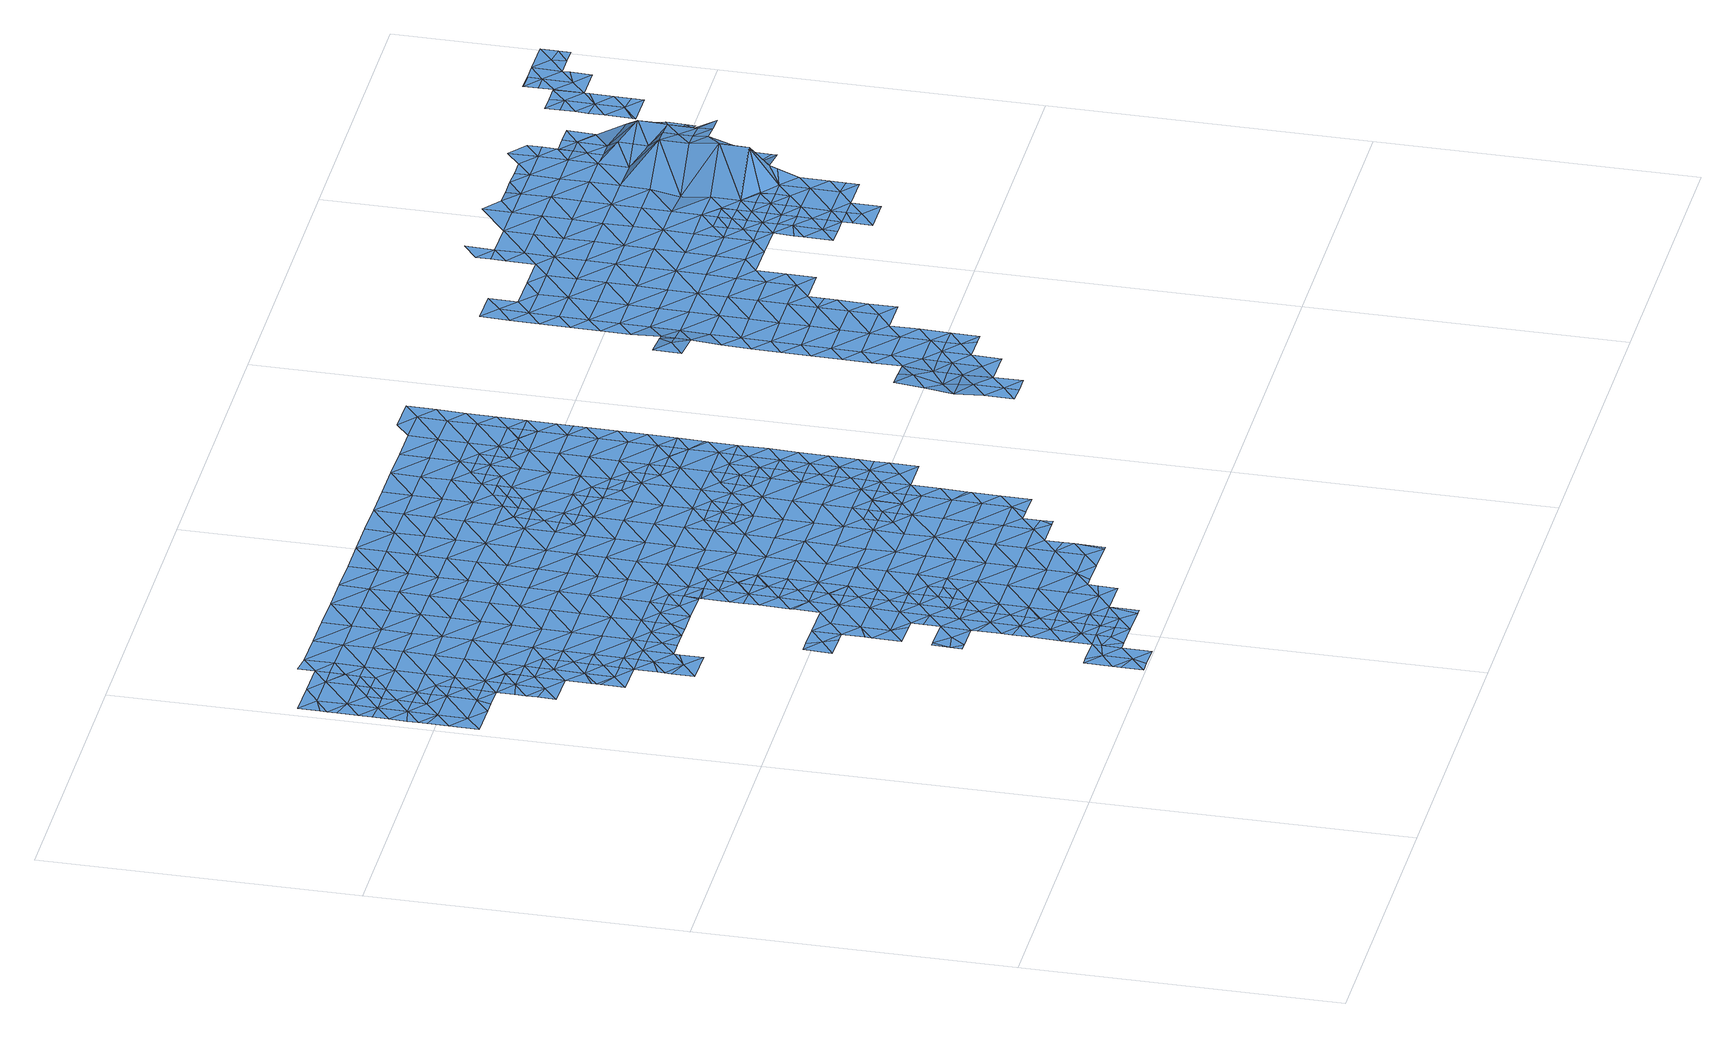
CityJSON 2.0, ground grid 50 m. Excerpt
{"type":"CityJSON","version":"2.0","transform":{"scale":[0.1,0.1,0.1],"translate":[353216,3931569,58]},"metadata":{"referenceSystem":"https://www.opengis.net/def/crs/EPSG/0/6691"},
"CityObjects":{
"waterbody1":{"type":"WaterBody","attributes":{"name":"3","class":"1140","function":"1","WaterBodyRiverFloodingRiskAttribute.description":"2","WaterBodyRiverFloodingRiskAttribute.rankOrg":"2","WaterBodyRiverFloodingRiskAttribute.adminType":"2","WaterBodyRiverFloodingRiskAttribute.scale":"L2"},"geometry":[{"type":"MultiSurface","lod":"1","boundaries":[[[0,1,2]],[[1,3,4]],[[4,2,1]],[[1,5,3]],[[6,7,8]],[[8,3,5]],[[0,9,1]],[[10,11,12]],[[6,8,5]],[[13,11,14]],[[13,12,11]],[[15,5,1]],[[16,1,9]],[[17,6,5]],[[18,14,19]],[[14,11,19]],[[9,18,19]],[[10,20,11]],[[15,17,5]],[[16,9,19]],[[21,11,20]],[[21,22,11]],[[1,16,15]],[[23,24,21]],[[23,25,24]],[[24,25,26]],[[24,22,21]],[[15,27,17]],[[28,29,30]],[[19,11,31]],[[19,32,16]],[[33,28,30]],[[34,17,27]],[[29,35,30]],[[26,36,24]],[[37,34,27]],[[38,39,40]],[[11,22,31]],[[41,42,43]],[[44,15,16]],[[27,42,37]],[[38,33,30]],[[40,33,38]],[[42,45,43]],[[41,37,42]],[[35,46,30]],[[32,44,16]],[[47,48,45]],[[24,49,22]],[[19,31,32]],[[50,51,52]],[[49,24,36]],[[50,39,51]],[[15,53,27]],[[39,38,51]],[[49,36,52]],[[47,45,42]],[[54,38,30]],[[54,30,46]],[[49,55,22]],[[49,52,51]],[[27,56,42]],[[57,51,38]],[[56,47,42]],[[31,58,32]],[[54,57,38]],[[15,44,53]],[[31,22,58]],[[54,46,59]],[[60,49,51]],[[61,44,32]],[[56,27,53]],[[22,55,58]],[[57,60,51]],[[56,62,47]],[[59,63,54]],[[64,65,66]],[[67,55,49]],[[68,53,44]],[[66,65,69]],[[70,64,66]],[[60,67,49]],[[32,58,61]],[[71,54,63]],[[72,70,73]],[[74,57,54]],[[70,66,73]],[[75,72,73]],[[55,76,58]],[[69,77,66]],[[78,54,71]],[[44,61,68]],[[68,79,53]],[[78,74,54]],[[80,75,81]],[[82,80,81]],[[57,74,60]],[[56,53,79]],[[75,73,81]],[[83,82,81]],[[58,84,61]],[[55,67,76]],[[78,71,85]],[[86,87,88]],[[86,83,87]],[[62,56,89]],[[84,58,76]],[[83,81,87]],[[73,66,90]],[[74,91,60]],[[66,77,90]],[[60,92,67]],[[61,93,68]],[[56,79,89]],[[85,94,78]],[[95,96,97]],[[95,88,96]],[[93,79,68]],[[98,76,67]],[[99,61,84]],[[88,87,96]],[[100,62,89]],[[77,101,90]],[[73,90,102]],[[81,73,103]],[[104,97,96]],[[105,74,78]],[[60,91,92]],[[106,84,76]],[[61,99,93]],[[107,89,79]],[[73,102,103]],[[108,105,78]],[[109,110,111]],[[87,81,112]],[[110,113,114]],[[87,115,96]],[[78,94,108]],[[116,104,96]],[[117,91,74]],[[114,111,110]],[[67,92,98]],[[90,118,102]],[[90,101,119]],[[79,93,120]],[[81,103,112]],[[89,121,100]],[[108,94,122]],[[115,116,96]],[[90,119,118]],[[105,117,74]],[[123,124,125]],[[106,126,84]],[[125,113,123]],[[76,98,106]],[[79,120,107]],[[115,87,112]],[[91,127,92]],[[113,110,123]],[[109,128,110]],[[99,84,126]],[[99,129,93]],[[122,130,108]],[[123,131,124]],[[131,132,133]],[[121,89,107]],[[133,124,131]],[[103,102,134]],[[102,118,134]],[[135,134,118]],[[136,132,131]],[[103,137,112]],[[115,138,116]],[[139,140,141]],[[98,92,127]],[[142,110,128]],[[143,144,145]],[[129,99,126]],[[108,146,105]],[[147,116,138]],[[91,117,127]],[[143,136,131]],[[145,136,143]],[[146,108,130]],[[128,147,138]],[[98,148,106]],[[137,103,134]],[[120,93,149]],[[130,141,150]],[[151,131,123]],[[137,152,112]],[[141,140,150]],[[148,126,106]],[[123,110,153]],[[135,154,134]],[[142,128,138]],[[105,155,117]],[[156,157,158]],[[157,144,143]],[[156,144,157]],[[146,155,105]],[[93,129,149]],[[115,112,152]],[[107,159,121]],[[146,130,150]],[[98,127,160]],[[153,110,142]],[[153,151,123]],[[161,162,158]],[[151,143,131]],[[107,120,159]],[[140,163,150]],[[161,164,165]],[[159,120,149]],[[117,166,127]],[[98,160,148]],[[126,167,129]],[[161,158,157]],[[165,162,161]],[[155,166,117]],[[138,115,168]],[[148,167,126]],[[159,169,121]],[[168,115,152]],[[170,164,161]],[[171,146,150]],[[151,172,143]],[[173,163,174]],[[143,175,157]],[[127,176,160]],[[177,150,163]],[[129,178,149]],[[173,170,161]],[[174,170,173]],[[134,154,179]],[[142,138,180]],[[180,138,168]],[[137,134,181]],[[157,175,161]],[[182,148,160]],[[173,177,163]],[[183,155,146]],[[184,159,149]],[[178,129,167]],[[127,166,176]],[[153,142,185]],[[134,179,181]],[[154,186,179]],[[171,150,177]],[[152,137,187]],[[143,172,175]],[[142,180,185]],[[188,166,155]],[[175,189,161]],[[160,176,182]],[[151,153,190]],[[149,178,184]],[[137,181,187]],[[173,161,189]],[[168,152,191]],[[173,192,177]],[[153,185,190]],[[146,171,183]],[[169,159,193]],[[189,192,173]],[[194,148,182]],[[179,195,181]],[[195,179,186]],[[193,159,184]],[[167,148,196]],[[167,197,178]],[[172,151,198]],[[193,199,169]],[[152,187,191]],[[200,195,186]],[[180,168,201]],[[180,202,185]],[[196,148,194]],[[196,197,167]],[[151,190,198]],[[198,203,172]],[[155,183,188]],[[172,204,175]],[[176,205,182]],[[181,206,187]],[[207,181,195]],[[176,166,205]],[[201,202,180]],[[203,204,172]],[[204,189,175]],[[168,191,201]],[[185,202,190]],[[171,177,208]],[[181,207,206]],[[209,194,182]],[[171,210,183]],[[166,188,205]],[[177,192,208]],[[211,193,184]],[[184,178,212]],[[187,213,191]],[[212,178,197]],[[183,214,188]],[[212,211,184]],[[171,208,210]],[[210,214,183]],[[182,205,209]],[[187,206,213]],[[191,215,201]],[[216,189,204]],[[217,218,194]],[[190,202,219]],[[198,190,220]],[[211,221,193]],[[188,222,205]],[[192,189,223]],[[217,194,209]],[[192,224,208]],[[196,218,197]],[[196,194,218]],[[203,198,220]],[[199,193,221]],[[215,191,213]],[[201,225,202]],[[206,226,213]],[[190,219,220]],[[227,209,205]],[[189,216,223]],[[215,225,201]],[[228,210,208]],[[188,214,222]],[[204,203,229]],[[224,228,208]],[[226,230,213]],[[204,231,216]],[[225,232,202]],[[192,223,224]],[[202,233,219]],[[212,197,234]],[[203,220,229]],[[229,231,204]],[[230,235,213]],[[234,197,218]],[[236,211,212]],[[205,222,227]],[[237,230,226]],[[219,238,220]],[[215,213,235]],[[216,239,223]],[[240,218,217]],[[241,222,214]],[[242,236,212]],[[236,221,211]],[[243,209,227]],[[238,244,220]],[[214,210,245]],[[242,212,234]],[[244,246,220]],[[220,246,229]],[[217,209,240]],[[219,233,238]],[[223,247,224]],[[202,232,233]],[[245,210,228]],[[239,216,231]],[[248,227,222]],[[209,243,240]],[[247,249,224]],[[225,215,250]],[[240,251,218]],[[215,235,250]],[[252,243,227]],[[253,250,235]],[[249,254,224]],[[236,255,221]],[[225,256,232]],[[223,257,247]],[[246,258,229]],[[241,214,245]],[[228,224,254]],[[259,238,233]],[[223,239,257]],[[248,252,227]],[[260,242,234]],[[234,218,261]],[[262,240,243]],[[258,263,229]],[[256,225,250]],[[232,264,233]],[[265,262,243]],[[248,222,241]],[[261,218,251]],[[228,266,245]],[[261,260,234]],[[243,252,265]],[[231,229,263]],[[233,267,259]],[[231,268,239]],[[269,247,257]],[[253,270,250]],[[271,236,242]],[[258,246,272]],[[264,232,256]],[[273,241,245]],[[274,275,240]],[[228,254,266]],[[276,256,250]],[[260,271,242]],[[240,262,274]],[[277,266,254]],[[270,276,250]],[[239,278,257]],[[251,240,275]],[[257,279,269]],[[280,255,236]],[[281,252,248]],[[233,282,267]],[[272,283,258]],[[268,231,263]],[[268,278,239]],[[251,275,284]],[[285,261,251]],[[233,264,282]],[[273,245,266]],[[241,286,248]],[[256,287,264]],[[273,286,241]],[[288,281,248]],[[257,278,279]],[[277,289,266]],[[256,276,287]],[[290,267,282]],[[291,260,261]],[[292,258,283]],[[280,236,271]],[[251,284,285]],[[293,288,248]],[[294,295,264]],[[286,293,248]],[[294,264,287]],[[264,295,282]],[[292,283,296]],[[263,258,292]],[[285,284,297]],[[263,298,268]],[[299,271,260]],[[291,261,285]],[[300,279,301]],[[296,302,292]],[[279,278,301]],[[289,300,301]],[[290,282,303]],[[266,289,304]],[[282,295,303]],[[268,305,278]],[[297,306,285]],[[263,292,298]],[[298,305,268]],[[273,266,307]],[[299,260,291]],[[308,301,278]],[[271,309,280]],[[310,288,293]],[[311,293,286]],[[302,312,292]],[[299,309,271]],[[313,291,285]],[[289,301,304]],[[306,313,285]],[[297,314,306]],[[266,304,307]],[[315,298,292]],[[316,311,286]],[[286,273,316]],[[308,317,301]],[[318,310,293]],[[319,315,292]],[[317,320,301]],[[292,312,319]],[[278,321,308]],[[322,318,293]],[[322,293,311]],[[304,301,320]],[[273,307,316]],[[278,305,321]],[[323,305,298]],[[324,291,313]],[[325,323,298]],[[280,309,326]],[[298,315,325]],[[327,307,304]],[[324,328,291]],[[329,308,321]],[[330,321,305]],[[331,309,299]],[[332,311,316]],[[333,330,305]],[[299,291,328]],[[333,305,323]],[[324,313,334]],[[304,320,335]],[[316,307,336]],[[330,337,321]],[[321,338,329]],[[316,339,332]],[[337,338,321]],[[309,340,326]],[[335,320,341]],[[342,339,316]],[[327,304,335]],[[307,327,336]],[[342,316,336]],[[334,343,324]],[[331,299,328]],[[331,340,309]],[[341,344,335]],[[345,346,324]],[[324,343,345]],[[328,324,346]],[[347,336,327]],[[335,348,327]],[[349,331,328]],[[348,335,344]],[[327,350,347]],[[351,348,344]],[[328,346,349]],[[348,352,327]],[[331,353,340]],[[354,349,346]],[[350,327,352]],[[331,349,353]],[[353,355,340]],[[351,356,348]],[[357,350,352]],[[354,358,349]],[[359,357,352]],[[360,352,348]],[[356,360,348]],[[361,353,349]],[[352,362,359]],[[363,364,358]],[[363,365,364]],[[366,352,360]],[[364,365,367]],[[362,352,366]],[[349,358,368]],[[353,361,355]],[[358,364,368]],[[367,369,364]],[[349,368,361]],[[361,370,355]],[[371,364,369]],[[364,372,368]],[[371,369,373]],[[374,371,373]],[[368,375,361]],[[372,364,371]],[[372,375,368]],[[361,376,370]],[[374,377,371]],[[378,372,371]],[[377,378,371]],[[361,375,376]],[[379,370,376]],[[372,380,375]],[[380,372,378]],[[380,381,375]],[[375,381,376]],[[382,379,376]],[[381,382,376]]]}]},
"waterbody2":{"type":"WaterBody","attributes":{"name":"3","class":"1140","function":"1","WaterBodyRiverFloodingRiskAttribute.description":"2","WaterBodyRiverFloodingRiskAttribute.rankOrg":"1","WaterBodyRiverFloodingRiskAttribute.adminType":"2","WaterBodyRiverFloodingRiskAttribute.scale":"L2"},"geometry":[{"type":"MultiSurface","lod":"1","boundaries":[[[0,2,383]],[[2,4,384]],[[4,3,384]],[[384,385,2]],[[2,385,383]],[[18,9,383]],[[14,386,13]],[[43,45,387]],[[388,387,45]],[[389,387,390]],[[387,389,391]],[[391,389,7]],[[390,392,389]],[[383,14,18]],[[383,386,14]],[[393,386,383]],[[386,12,13]],[[394,12,386]],[[394,386,395]],[[396,397,389]],[[396,389,392]],[[8,7,398]],[[391,7,6]],[[387,391,37]],[[387,37,41]],[[399,392,390]],[[400,401,384]],[[401,385,384]],[[393,383,385]],[[395,386,393]],[[402,399,390]],[[390,388,402]],[[41,43,387]],[[7,389,398]],[[397,398,389]],[[403,398,397]],[[403,404,398]],[[398,404,384]],[[400,384,404]],[[3,398,384]],[[3,8,398]],[[17,34,6]],[[34,37,391]],[[6,34,391]],[[390,387,388]],[[405,385,401]],[[385,405,406]],[[406,393,385]],[[407,393,406]],[[407,395,393]],[[0,383,9]]]}]},
"waterbody3":{"type":"WaterBody","attributes":{"name":"3","class":"1140","function":"1","WaterBodyRiverFloodingRiskAttribute.description":"2","WaterBodyRiverFloodingRiskAttribute.rankOrg":"1","WaterBodyRiverFloodingRiskAttribute.adminType":"2","WaterBodyRiverFloodingRiskAttribute.scale":"L2"},"geometry":[{"type":"MultiSurface","lod":"1","boundaries":[[[408,409,25]],[[410,20,10]],[[411,409,408]],[[40,39,412]],[[410,413,408]],[[39,414,412]],[[414,39,50]],[[409,412,414]],[[415,412,409]],[[416,412,415]],[[26,25,414]],[[21,20,23]],[[50,52,414]],[[409,414,25]],[[23,20,410]],[[23,410,25]],[[25,410,408]],[[413,417,408]],[[408,417,411]],[[26,414,52]],[[52,36,26]],[[10,12,410]],[[418,410,12]],[[410,418,413]],[[33,419,28]],[[412,416,419]],[[412,419,33]],[[416,420,419]],[[28,419,29]],[[40,412,33]],[[419,421,29]],[[420,421,419]]]}]},
"waterbody4":{"type":"WaterBody","attributes":{"name":"3","class":"1140","function":"1","WaterBodyRiverFloodingRiskAttribute.description":"2","WaterBodyRiverFloodingRiskAttribute.rankOrg":"1","WaterBodyRiverFloodingRiskAttribute.adminType":"2","WaterBodyRiverFloodingRiskAttribute.scale":"L2"},"geometry":[{"type":"MultiSurface","lod":"1","boundaries":[[[422,423,424]],[[425,426,424]],[[424,423,425]],[[427,426,428]],[[422,424,429]],[[428,426,430]],[[430,426,425]],[[431,432,424]],[[424,426,431]],[[426,433,431]],[[424,432,429]],[[426,427,433]]]}]},
"waterbody5":{"type":"WaterBody","attributes":{"name":"3","class":"1140","function":"1","WaterBodyRiverFloodingRiskAttribute.description":"2","WaterBodyRiverFloodingRiskAttribute.rankOrg":"2","WaterBodyRiverFloodingRiskAttribute.adminType":"2","WaterBodyRiverFloodingRiskAttribute.scale":"L2"},"geometry":[{"type":"MultiSurface","lod":"1","boundaries":[[[434,435,436]],[[434,437,435]],[[436,432,431]],[[436,435,432]],[[432,438,429]],[[438,432,435]],[[65,438,437]],[[438,435,437]]]}]},
"waterbody6":{"type":"WaterBody","attributes":{"name":"3","class":"1140","function":"1","WaterBodyRiverFloodingRiskAttribute.description":"2","WaterBodyRiverFloodingRiskAttribute.rankOrg":"4","WaterBodyRiverFloodingRiskAttribute.adminType":"2","WaterBodyRiverFloodingRiskAttribute.scale":"L2"},"geometry":[{"type":"MultiSurface","lod":"1","boundaries":[[[439,440,77]],[[441,439,77]],[[439,441,434]],[[437,434,441]],[[77,69,441]],[[69,65,441]],[[437,441,65]]]}]},
"waterbody7":{"type":"WaterBody","attributes":{"name":"3","class":"1140","function":"1","WaterBodyRiverFloodingRiskAttribute.description":"2","WaterBodyRiverFloodingRiskAttribute.rankOrg":"1","WaterBodyRiverFloodingRiskAttribute.adminType":"2","WaterBodyRiverFloodingRiskAttribute.scale":"L2"},"geometry":[{"type":"MultiSurface","lod":"1","boundaries":[[[442,443,94]],[[85,71,442]],[[444,445,446]],[[59,46,445]],[[447,448,449]],[[46,35,450]],[[451,450,452]],[[453,454,141]],[[141,454,139]],[[94,443,453]],[[455,450,447]],[[454,453,443]],[[442,456,443]],[[457,447,449]],[[442,444,456]],[[71,444,442]],[[63,444,71]],[[63,445,444]],[[63,59,445]],[[85,442,94]],[[122,94,453]],[[452,450,29]],[[46,450,455]],[[46,455,445]],[[446,445,455]],[[457,458,447]],[[455,447,458]],[[448,447,451]],[[450,451,447]],[[35,29,450]],[[453,141,130]],[[130,122,453]]]}]},
"waterbody8":{"type":"WaterBody","attributes":{"name":"3","class":"1140","function":"1","WaterBodyRiverFloodingRiskAttribute.description":"2","WaterBodyRiverFloodingRiskAttribute.rankOrg":"1","WaterBodyRiverFloodingRiskAttribute.adminType":"2","WaterBodyRiverFloodingRiskAttribute.scale":"L2"},"geometry":[{"type":"MultiSurface","lod":"1","boundaries":[[[459,460,461]],[[460,459,462]],[[462,459,463]],[[464,463,459]],[[465,463,464]],[[147,128,466]],[[109,466,128]],[[132,136,467]],[[136,468,467]],[[145,468,136]],[[145,144,468]],[[165,469,162]],[[158,162,469]],[[156,158,470]],[[156,470,144]],[[144,470,468]],[[133,132,467]],[[124,133,467]],[[124,467,471]],[[472,471,467]],[[472,473,471]],[[474,473,472]],[[475,473,474]],[[475,476,473]],[[477,473,476]],[[477,478,473]],[[95,97,462]],[[97,104,466]],[[479,480,481]],[[482,481,480]],[[479,429,480]],[[481,482,483]],[[72,75,482]],[[470,158,469]],[[174,163,484]],[[164,170,469]],[[170,484,469]],[[174,484,170]],[[163,140,484]],[[139,485,140]],[[486,487,488]],[[489,461,490]],[[482,480,70]],[[482,70,72]],[[165,164,469]],[[491,469,484]],[[492,470,469]],[[493,470,492]],[[493,468,470]],[[467,468,494]],[[467,494,495]],[[495,496,497]],[[140,485,484]],[[491,484,485]],[[498,469,491]],[[469,498,492]],[[499,468,493]],[[468,499,494]],[[489,459,461]],[[463,88,462]],[[86,88,463]],[[490,500,489]],[[501,496,495]],[[502,488,496]],[[488,502,486]],[[496,488,497]],[[503,497,488]],[[490,504,505]],[[490,461,504]],[[503,488,487]],[[461,460,504]],[[64,70,480]],[[116,147,104]],[[104,147,466]],[[114,113,478]],[[125,124,471]],[[472,467,495]],[[471,113,125]],[[113,471,478]],[[478,471,473]],[[495,497,472]],[[497,506,472]],[[506,474,472]],[[462,88,95]],[[501,495,494]],[[465,507,463]],[[508,507,465]],[[463,507,83]],[[82,83,507]],[[507,80,82]],[[109,111,466]],[[477,509,478]],[[509,477,510]],[[460,509,510]],[[509,462,97]],[[483,482,507]],[[507,482,75]],[[508,483,507]],[[507,75,80]],[[463,83,86]],[[462,509,460]],[[480,65,64]],[[438,65,480]],[[429,438,480]],[[111,97,466]],[[114,478,111]],[[111,478,509]],[[97,111,509]]]}]},
"waterbody9":{"type":"WaterBody","attributes":{"name":"3","class":"1140","function":"1","WaterBodyRiverFloodingRiskAttribute.description":"2","WaterBodyRiverFloodingRiskAttribute.rankOrg":"3","WaterBodyRiverFloodingRiskAttribute.adminType":"2","WaterBodyRiverFloodingRiskAttribute.scale":"L2"},"geometry":[{"type":"MultiSurface","lod":"1","boundaries":[[[247,269,511]],[[279,300,511]],[[249,247,511]],[[269,279,511]],[[300,289,511]],[[277,254,511]],[[511,254,249]],[[289,277,511]]]}]},
"waterbody10":{"type":"WaterBody","attributes":{"name":"3","class":"1140","function":"1","WaterBodyRiverFloodingRiskAttribute.description":"2","WaterBodyRiverFloodingRiskAttribute.rankOrg":"3","WaterBodyRiverFloodingRiskAttribute.adminType":"2","WaterBodyRiverFloodingRiskAttribute.scale":"L2"},"geometry":[{"type":"MultiSurface","lod":"1","boundaries":[[[512,356,513]],[[356,351,513]],[[315,514,515]],[[514,315,319]],[[344,516,338]],[[317,308,516]],[[329,516,308]],[[329,338,516]],[[512,513,517]],[[267,296,283]],[[267,518,296]],[[267,290,518]],[[259,267,519]],[[267,283,519]],[[283,272,519]],[[272,244,519]],[[244,272,246]],[[244,238,519]],[[238,259,519]],[[513,344,338]],[[517,513,338]],[[337,517,338]],[[325,315,515]],[[520,521,522]],[[303,522,521]],[[312,303,521]],[[518,303,312]],[[302,518,312]],[[319,312,514]],[[521,514,312]],[[520,514,521]],[[523,514,520]],[[514,523,524]],[[514,524,515]],[[515,524,525]],[[526,512,517]],[[351,344,513]],[[302,296,518]],[[290,303,518]],[[527,330,333]],[[525,526,527]],[[344,341,516]],[[341,320,516]],[[320,317,516]],[[337,330,517]],[[333,323,527]],[[527,323,515]],[[515,323,325]],[[527,526,517]],[[527,517,330]],[[515,525,527]]]}]},
"waterbody11":{"type":"WaterBody","attributes":{"name":"3","class":"1140","function":"1","WaterBodyRiverFloodingRiskAttribute.description":"2","WaterBodyRiverFloodingRiskAttribute.rankOrg":"3","WaterBodyRiverFloodingRiskAttribute.adminType":"2","WaterBodyRiverFloodingRiskAttribute.scale":"L2"},"geometry":[{"type":"MultiSurface","lod":"1","boundaries":[[[359,362,528]],[[362,529,528]],[[530,531,532]],[[533,534,531]],[[533,535,534]],[[532,531,534]],[[530,532,536]],[[536,529,530]],[[528,529,536]],[[528,357,359]],[[537,318,538]],[[347,350,539]],[[350,528,539]],[[539,528,540]],[[528,536,540]],[[541,540,536]],[[541,538,540]],[[538,541,537]],[[542,537,541]],[[537,542,543]],[[542,544,543]],[[534,544,542]],[[544,534,545]],[[545,369,544]],[[545,373,369]],[[374,373,545]],[[357,528,350]],[[546,358,354]],[[363,358,546]],[[306,314,547]],[[314,548,547]],[[549,548,314]],[[549,550,548]],[[551,550,549]],[[550,551,288]],[[281,288,551]],[[310,318,550]],[[537,550,318]],[[322,538,318]],[[322,332,538]],[[332,339,538]],[[342,336,539]],[[342,539,339]],[[332,322,311]],[[310,550,288]],[[262,551,549]],[[548,550,537]],[[547,548,543]],[[549,314,297]],[[297,275,549]],[[546,346,345]],[[354,346,546]],[[545,377,374]],[[532,534,542]],[[548,537,543]],[[542,541,532]],[[538,339,540]],[[532,541,536]],[[339,539,540]],[[539,336,347]],[[551,262,265]],[[274,262,549]],[[275,274,549]],[[275,297,284]],[[377,545,535]],[[535,545,534]],[[365,546,552]],[[552,546,343]],[[345,343,546]],[[334,313,306]],[[281,551,252]],[[265,252,551]],[[552,547,543]],[[552,343,547]],[[334,547,343]],[[334,306,547]],[[544,365,552]],[[367,365,544]],[[363,546,365]],[[369,367,544]],[[544,552,543]]]}]},
"waterbody12":{"type":"WaterBody","attributes":{"name":"3","class":"1140","function":"1","WaterBodyRiverFloodingRiskAttribute.description":"2","WaterBodyRiverFloodingRiskAttribute.rankOrg":"2","WaterBodyRiverFloodingRiskAttribute.adminType":"2","WaterBodyRiverFloodingRiskAttribute.scale":"L2"},"geometry":[{"type":"MultiSurface","lod":"1","boundaries":[[[553,554,555]],[[555,554,556]],[[557,558,556]],[[556,554,557]],[[553,559,554]],[[557,560,558]],[[559,561,554]],[[561,562,554]],[[554,562,557]],[[559,563,561]],[[562,564,557]],[[560,557,564]],[[562,565,564]],[[562,566,565]],[[567,568,564]],[[564,565,567]],[[566,569,565]],[[570,571,568]],[[570,568,567]],[[572,567,565]],[[569,572,565]],[[573,574,571]],[[573,571,570]],[[567,575,570]],[[572,575,567]],[[576,574,573]],[[577,574,576]],[[569,578,572]],[[570,579,573]],[[575,579,570]],[[580,577,576]],[[581,577,580]],[[578,582,572]],[[583,584,581]],[[573,585,576]],[[579,585,573]],[[582,586,572]],[[583,581,580]],[[572,586,575]],[[587,588,584]],[[576,589,580]],[[585,589,576]],[[586,590,575]],[[587,584,583]],[[575,590,579]],[[591,592,588]],[[580,593,583]],[[587,591,588]],[[589,593,580]],[[591,594,592]],[[590,595,579]],[[596,597,594]],[[591,596,594]],[[579,598,585]],[[595,598,579]],[[599,591,587]],[[600,601,597]],[[596,600,597]],[[585,602,589]],[[583,593,603]],[[587,583,599]],[[583,603,599]],[[590,604,595]],[[605,601,600]],[[606,601,605]],[[596,591,607]],[[585,598,602]],[[608,609,606]],[[596,610,600]],[[593,589,611]],[[591,599,607]],[[607,610,596]],[[595,612,598]],[[608,606,605]],[[611,589,602]],[[595,604,612]],[[603,593,613]],[[608,614,609]],[[612,615,598]],[[598,615,602]],[[616,609,614]],[[605,600,617]],[[593,611,613]],[[618,607,599]],[[599,603,619]],[[600,610,617]],[[616,620,621]],[[602,622,611]],[[623,602,615]],[[620,616,614]],[[619,603,613]],[[624,614,608]],[[602,623,622]],[[605,617,625]],[[608,605,624]],[[620,626,621]],[[618,599,619]],[[622,627,611]],[[610,607,618]],[[611,627,613]],[[610,628,617]],[[605,625,624]],[[620,614,629]],[[628,610,618]],[[626,620,629]],[[630,614,624]],[[629,614,630]],[[628,631,617]],[[632,627,622]],[[619,613,633]],[[613,627,633]],[[625,617,634]],[[618,619,635]],[[624,625,634]],[[636,628,618]],[[617,631,634]],[[637,630,624]],[[619,633,635]],[[638,633,627]],[[629,630,639]],[[640,636,618]],[[638,627,632]],[[641,637,624]],[[640,618,635]],[[628,636,631]],[[642,635,633]],[[624,634,641]],[[642,633,638]],[[636,643,631]],[[639,630,637]],[[631,644,634]],[[644,641,634]],[[640,635,645]],[[635,642,645]],[[640,646,636]],[[631,643,644]],[[641,647,637]],[[639,637,648]],[[649,647,641]],[[646,640,645]],[[649,641,644]],[[636,650,643]],[[645,642,651]],[[643,650,644]],[[636,646,652]],[[648,637,647]],[[650,636,652]],[[645,653,646]],[[644,654,649]],[[653,645,651]],[[648,655,656]],[[650,654,644]],[[657,652,646]],[[648,647,655]],[[653,657,646]],[[658,659,660]],[[658,656,659]],[[656,655,659]],[[647,649,661]],[[661,649,654]],[[651,662,653]],[[663,655,647]],[[652,664,650]],[[665,660,659]],[[666,664,652]],[[664,654,650]],[[667,659,655]],[[652,657,666]],[[647,661,668]],[[653,662,669]],[[663,667,655]],[[657,653,670]],[[670,653,669]],[[647,668,663]],[[664,671,654]],[[670,672,657]],[[673,666,657]],[[672,673,657]],[[674,668,661]],[[661,654,674]],[[654,671,674]],[[675,666,673]],[[664,666,675]],[[676,677,668]],[[678,679,680]],[[676,668,674]],[[680,681,678]],[[664,682,671]],[[663,668,677]],[[681,683,678]],[[675,673,684]],[[667,663,677]],[[685,664,675]],[[686,679,687]],[[671,688,674]],[[679,678,687]],[[689,686,687]],[[683,690,678]],[[684,691,675]],[[682,688,671]],[[664,685,682]],[[674,688,676]],[[692,689,687]],[[667,677,693]],[[694,675,691]],[[695,685,675]],[[696,667,693]],[[697,694,698]],[[699,697,700]],[[678,701,687]],[[695,675,694]],[[687,702,692]],[[698,700,697]],[[676,703,677]],[[678,690,704]],[[701,702,687]],[[705,676,688]],[[685,706,682]],[[695,694,697]],[[699,707,697]],[[678,704,701]],[[693,677,703]],[[690,708,704]],[[676,705,703]],[[707,709,697]],[[696,693,710]],[[685,695,711]],[[706,685,711]],[[688,682,706]],[[701,712,702]],[[712,713,714]],[[715,705,688]],[[697,716,695]],[[714,702,712]],[[706,717,688]],[[710,693,718]],[[693,703,718]],[[704,719,701]],[[720,704,708]],[[721,716,697]],[[716,711,695]],[[697,709,721]],[[704,720,719]],[[705,715,703]],[[709,713,721]],[[722,710,718]],[[701,723,712]],[[713,712,721]],[[701,719,723]],[[724,706,711]],[[688,717,715]],[[716,725,711]],[[723,726,712]],[[721,712,727]],[[718,703,728]],[[722,718,729]],[[728,703,715]],[[712,726,727]],[[721,730,716]],[[717,706,724]],[[711,725,724]],[[721,727,730]],[[731,715,717]],[[729,718,732]],[[718,728,732]],[[730,733,716]],[[716,733,725]],[[734,731,717]],[[731,728,715]],[[727,735,730]],[[734,717,724]],[[733,736,725]],[[737,724,725]],[[738,729,732]],[[737,725,736]],[[728,739,732]],[[731,739,728]],[[737,740,724]],[[741,734,724]],[[742,738,732]],[[735,727,743]],[[740,741,724]],[[743,744,735]],[[730,735,745]],[[741,746,734]],[[746,747,734]],[[734,747,731]],[[745,735,744]],[[742,732,748]],[[732,739,748]],[[749,750,731]],[[749,731,747]],[[739,731,750]],[[750,751,739]],[[752,742,748]],[[751,753,739]],[[748,739,754]],[[754,739,753]],[[754,755,748]],[[755,756,748]],[[752,748,756]]]}]},
"waterbody13":{"type":"WaterBody","attributes":{"name":"3","class":"1140","function":"1","WaterBodyRiverFloodingRiskAttribute.description":"2","WaterBodyRiverFloodingRiskAttribute.rankOrg":"3","WaterBodyRiverFloodingRiskAttribute.adminType":"2","WaterBodyRiverFloodingRiskAttribute.scale":"L2"},"geometry":[{"type":"MultiSurface","lod":"1","boundaries":[[[561,757,562]],[[758,563,559]],[[757,759,760]],[[760,761,569]],[[578,761,582]],[[762,763,764]],[[762,764,758]],[[765,758,559]],[[762,758,765]],[[553,765,559]],[[763,762,766]],[[762,767,766]],[[553,555,765]],[[765,555,767]],[[761,768,582]],[[578,569,761]],[[769,768,761]],[[561,563,757]],[[760,769,761]],[[759,770,760]],[[758,770,759]],[[758,759,563]],[[563,759,757]],[[566,562,757]],[[757,569,566]],[[757,760,569]],[[762,765,767]]]}]},
"waterbody14":{"type":"WaterBody","attributes":{"name":"3","class":"1140","function":"1","WaterBodyRiverFloodingRiskAttribute.description":"2","WaterBodyRiverFloodingRiskAttribute.rankOrg":"3","WaterBodyRiverFloodingRiskAttribute.adminType":"2","WaterBodyRiverFloodingRiskAttribute.scale":"L2"},"geometry":[{"type":"MultiSurface","lod":"1","boundaries":[[[771,772,588]],[[773,772,771]],[[771,588,592]],[[592,594,774]],[[592,774,771]],[[774,773,771]]]}]},
"waterbody15":{"type":"WaterBody","attributes":{"name":"3","class":"1140","function":"1","WaterBodyRiverFloodingRiskAttribute.description":"2","WaterBodyRiverFloodingRiskAttribute.rankOrg":"3","WaterBodyRiverFloodingRiskAttribute.adminType":"2","WaterBodyRiverFloodingRiskAttribute.scale":"L2"},"geometry":[{"type":"MultiSurface","lod":"1","boundaries":[[[775,776,662]],[[777,662,776]],[[777,686,689]],[[686,777,776]],[[679,778,680]],[[779,780,778]],[[680,778,681]],[[776,679,686]],[[679,776,778]],[[775,781,776]],[[781,779,778]],[[778,780,681]],[[776,781,778]]]}]},
"waterbody16":{"type":"WaterBody","attributes":{"name":"3","class":"1140","function":"1","WaterBodyRiverFloodingRiskAttribute.description":"2","WaterBodyRiverFloodingRiskAttribute.rankOrg":"4","WaterBodyRiverFloodingRiskAttribute.adminType":"2","WaterBodyRiverFloodingRiskAttribute.scale":"L2"},"geometry":[{"type":"MultiSurface","lod":"1","boundaries":[[[782,662,777]],[[669,662,782]],[[669,782,670]],[[783,670,782]],[[784,700,782]],[[784,782,689]],[[700,783,782]],[[777,689,782]]]}]},
"waterbody17":{"type":"WaterBody","attributes":{"name":"3","class":"1140","function":"1","WaterBodyRiverFloodingRiskAttribute.description":"2","WaterBodyRiverFloodingRiskAttribute.rankOrg":"1","WaterBodyRiverFloodingRiskAttribute.adminType":"2","WaterBodyRiverFloodingRiskAttribute.scale":"L2"},"geometry":[{"type":"MultiSurface","lod":"1","boundaries":[[[690,683,785]],[[786,787,785]],[[786,683,681]],[[683,786,785]],[[785,788,690]],[[787,788,785]]]}]},
"waterbody18":{"type":"WaterBody","attributes":{"name":"3","class":"1140","function":"1","WaterBodyRiverFloodingRiskAttribute.description":"2","WaterBodyRiverFloodingRiskAttribute.rankOrg":"3","WaterBodyRiverFloodingRiskAttribute.adminType":"2","WaterBodyRiverFloodingRiskAttribute.scale":"L2"},"geometry":[{"type":"MultiSurface","lod":"1","boundaries":[[[698,691,789]],[[698,789,783]],[[698,783,700]],[[684,673,672]],[[684,672,789]],[[672,670,789]],[[691,684,789]],[[691,698,694]],[[670,783,789]]]}]},
"waterbody19":{"type":"WaterBody","attributes":{"name":"3","class":"1140","function":"1","WaterBodyRiverFloodingRiskAttribute.description":"2","WaterBodyRiverFloodingRiskAttribute.rankOrg":"3","WaterBodyRiverFloodingRiskAttribute.adminType":"2","WaterBodyRiverFloodingRiskAttribute.scale":"L2"},"geometry":[{"type":"MultiSurface","lod":"1","boundaries":[[[790,700,784]],[[699,790,707]],[[714,707,790]],[[689,692,790]],[[692,702,790]],[[702,714,790]],[[790,784,689]],[[709,707,713]],[[699,700,790]],[[713,707,714]]]}]},
"waterbody20":{"type":"WaterBody","attributes":{"name":"3","class":"1140","function":"1","WaterBodyRiverFloodingRiskAttribute.description":"2","WaterBodyRiverFloodingRiskAttribute.rankOrg":"1","WaterBodyRiverFloodingRiskAttribute.adminType":"2","WaterBodyRiverFloodingRiskAttribute.scale":"L2"},"geometry":[{"type":"MultiSurface","lod":"1","boundaries":[[[791,792,793]],[[753,751,794]],[[795,791,793]],[[796,797,798]],[[799,798,797]],[[792,791,800]],[[746,741,793]],[[746,793,747]],[[798,799,801]],[[749,747,792]],[[802,803,804]],[[805,795,793]],[[805,797,806]],[[792,747,793]],[[806,797,796]],[[750,749,792]],[[807,808,800]],[[809,793,741]],[[799,797,810]],[[809,741,740]],[[808,807,811]],[[808,811,812]],[[812,794,808]],[[808,794,751]],[[751,750,808]],[[810,803,802]],[[740,737,809]],[[792,808,750]],[[733,804,736]],[[792,800,808]],[[736,804,803]],[[736,803,737]],[[809,805,793]],[[803,810,809]],[[803,809,737]],[[810,805,809]],[[810,797,805]]]}]},
"waterbody21":{"type":"WaterBody","attributes":{"name":"3","class":"1140","function":"1","WaterBodyRiverFloodingRiskAttribute.description":"2","WaterBodyRiverFloodingRiskAttribute.rankOrg":"2","WaterBodyRiverFloodingRiskAttribute.adminType":"2","WaterBodyRiverFloodingRiskAttribute.scale":"L2"},"geometry":[{"type":"MultiSurface","lod":"1","boundaries":[[[813,814,815]],[[815,814,816]],[[815,817,818]],[[818,817,819]],[[820,821,822]],[[822,821,823]],[[823,821,824]],[[825,826,814]],[[820,827,818]],[[828,813,829]],[[830,814,831]],[[814,832,816]],[[820,818,819]],[[821,820,833]],[[822,827,820]],[[821,833,824]],[[833,834,824]],[[835,836,826]],[[825,814,830]],[[837,827,822]],[[832,814,826]],[[835,826,838]],[[838,826,825]],[[832,826,839]],[[839,826,836]],[[828,831,813]],[[814,813,831]],[[840,837,841]],[[837,840,827]],[[842,827,840]],[[827,842,843]],[[827,843,818]],[[843,815,818]],[[844,815,843]],[[815,844,813]],[[844,845,813]],[[845,829,813]]]}]}
},
"vertices":[
[92,1024,15],[93,1046,15],[64,1024,15],[65,1070,15],[65,1047,15],[93,1092,15],[94,1116,15],[66,1116,15],[65,1093,15],[120,1023,15],[147,929,15],[148,953,15],[119,930,15],[119,953,15],[120,977,15],[150,1091,15],[149,1045,15],[122,1115,15],[120,1000,15],[149,999,15],[175,929,15],[176,929,15],[205,952,15],[176,906,15],[204,906,15],[175,884,15],[203,883,15],[151,1138,15],[230,767,15],[229,744,15],[258,766,15],[205,998,15],[206,1044,15],[230,790,15],[122,1138,15],[258,744,15],[231,883,15],[123,1161,15],[259,812,15],[231,836,15],[230,813,15],[123,1162,15],[152,1184,15],[123,1185,15],[207,1091,15],[123,1207,15],[286,743,15],[152,1230,15],[124,1234,15],[260,905,15],[231,859,15],[260,859,15],[231,882,15],[208,1137,15],[315,765,15],[261,951,15],[208,1183,15],[316,811,15],[262,998,15],[314,743,15],[316,858,15],[263,1044,15],[209,1229,15],[342,742,15],[503,115,15],[502,92,15],[531,114,15],[317,904,15],[263,1090,15],[531,91,15],[503,138,15],[343,742,15],[504,161,15],[532,161,15],[372,810,15],[504,184,15],[318,950,15],[559,91,15],[372,764,15],[264,1136,15],[504,185,15],[532,207,15],[504,207,15],[505,230,15],[319,997,15],[371,742,15],[505,253,15],[533,253,15],[505,277,15],[265,1182,15],[588,113,15],[373,857,15],[374,903,15],[320,1089,15],[400,741,15],[506,300,15],[534,300,15],[506,323,15],[375,949,15],[319,1043,15],[266,1228,15],[616,90,15],[588,160,15],[589,206,15],[534,323,15],[429,809,15],[375,996,15],[322,1181,15],[428,763,15],[535,368,15],[535,392,15],[507,369,15],[590,252,15],[508,415,15],[507,392,15],[591,299,15],[562,322,15],[430,856,15],[617,136,15],[616,120,15],[321,1135,15],[322,1227,15],[428,741,15],[536,438,15],[509,462,15],[508,439,15],[376,1042,15],[430,902,15],[563,368,15],[377,1088,15],[456,740,15],[537,484,15],[509,507,15],[509,485,15],[645,159,15],[632,136,15],[509,508,15],[646,205,15],[591,345,15],[455,694,15],[484,693,15],[456,717,15],[592,391,15],[538,530,15],[510,554,15],[510,531,15],[485,763,15],[563,345,15],[432,995,15],[378,1134,15],[484,716,15],[594,483,15],[647,251,15],[593,437,15],[673,135,15],[486,809,15],[510,577,15],[539,577,15],[511,600,15],[378,1180,15],[431,948,15],[539,623,15],[511,601,15],[512,693,15],[512,646,15],[511,623,15],[486,855,15],[433,1041,15],[647,298,15],[379,1226,15],[512,647,15],[542,762,15],[594,529,15],[540,669,15],[512,669,15],[595,576,15],[487,901,15],[541,716,15],[433,1087,15],[702,158,15],[648,344,15],[702,204,15],[488,947,15],[542,808,15],[434,1133,15],[649,390,15],[726,134,15],[703,250,15],[543,854,15],[596,622,15],[650,436,15],[704,297,15],[597,668,15],[435,1179,15],[489,994,15],[731,181,15],[489,1040,15],[490,1086,15],[650,482,15],[436,1225,15],[730,134,15],[705,343,15],[706,389,15],[651,528,15],[652,575,15],[544,900,15],[731,226,15],[731,198,15],[597,715,15],[545,946,15],[598,761,15],[492,1178,15],[491,1132,15],[760,249,15],[599,807,15],[761,296,15],[653,621,15],[545,993,15],[546,1039,15],[706,435,15],[707,482,15],[492,1225,15],[600,853,15],[653,667,15],[654,714,15],[761,342,15],[780,226,15],[601,899,15],[655,760,15],[708,528,15],[788,245,15],[709,574,15],[762,388,15],[763,435,15],[547,1085,15],[788,272,15],[548,1178,15],[788,226,15],[735,458,15],[709,620,15],[602,992,15],[656,852,15],[548,1132,15],[601,945,15],[736,481,15],[656,806,15],[736,504,15],[682,690,15],[657,898,15],[682,713,15],[817,295,15],[603,1038,15],[629,922,15],[808,272,15],[683,736,15],[549,1224,15],[818,341,15],[710,666,15],[764,527,15],[763,458,15],[604,1131,15],[604,1084,15],[630,968,15],[765,573,15],[819,387,15],[630,945,15],[712,759,15],[791,457,15],[766,619,15],[710,689,15],[846,271,15],[605,1177,15],[764,503,15],[712,805,15],[631,991,15],[631,1014,15],[846,318,15],[711,736,15],[767,665,15],[739,689,15],[606,1223,15],[658,921,15],[820,434,15],[792,503,15],[631,1015,15],[659,1037,15],[713,851,15],[847,363,15],[686,921,15],[740,736,15],[820,457,15],[660,1083,15],[821,526,15],[714,897,15],[847,370,15],[848,410,15],[793,503,15],[659,1014,15],[822,572,15],[661,1130,15],[739,712,15],[768,712,15],[821,502,15],[849,456,15],[768,758,15],[823,618,15],[688,1037,15],[769,804,15],[795,688,15],[662,1176,15],[714,920,15],[742,874,15],[849,502,15],[688,1059,15],[687,1014,15],[850,548,15],[770,850,15],[796,711,15],[743,920,15],[850,525,15],[796,735,15],[823,664,15],[742,897,15],[851,595,15],[717,1082,15],[850,572,15],[662,1222,15],[826,803,15],[718,1129,15],[824,688,15],[852,641,15],[718,1175,15],[770,874,15],[851,618,15],[717,1059,15],[825,757,15],[798,827,15],[852,664,15],[852,687,15],[798,873,15],[719,1221,15],[825,734,15],[798,850,15],[745,1058,15],[853,734,15],[745,1082,15],[746,1105,15],[826,826,15],[882,756,15],[774,1128,15],[854,826,15],[881,733,15],[882,802,15],[775,1174,15],[774,1104,15],[776,1220,15],[909,733,15],[855,826,15],[802,1104,15],[883,825,15],[910,778,15],[832,1173,15],[911,825,15],[802,1081,15],[830,1080,15],[801,1058,15],[910,783,15],[830,1057,15],[831,1127,15],[858,1057,15],[833,1219,15],[887,1079,15],[888,1126,15],[859,1057,15],[887,1056,15],[888,1172,15],[889,1218,15],[915,1056,15],[915,1102,15],[861,1242,15],[916,1149,15],[917,1194,15],[918,1241,15],
[92,1000,15],[36,1047,15],[35,1001,15],[91,954,15],[95,1185,15],[67,1208,15],[38,1140,15],[38,1186,15],[94,1139,15],[9,1164,15],[34,955,15],[84,931,15],[63,931,15],[9,1149,15],[9,1117,15],[37,1093,15],[10,1175,15],[7,1042,15],[7,1025,15],[10,1209,15],[8,1095,15],[8,1070,15],[7,1011,15],[6,978,15],[6,932,15],
[146,861,15],[175,837,15],[147,907,15],[117,838,15],[202,813,15],[118,884,15],[203,860,15],[174,797,15],[174,790,15],[118,867,15],[118,902,15],[201,767,15],[174,783,15],[173,745,15],
[402,93,15],[389,93,15],[417,70,15],[388,48,15],[416,24,15],[407,1,15],[388,1,15],[445,92,15],[388,35,15],[445,47,15],[445,77,15],[444,0,15],
[502,46,15],[473,69,15],[459,47,15],[502,69,15],[474,92,15],
[549,45,15],[558,45,15],[530,68,15],
[371,718,15],[399,695,15],[342,696,15],[314,719,15],[311,696,15],[257,674,15],[228,686,15],[228,651,15],[257,720,15],[228,697,15],[229,708,15],[427,717,15],[453,694,15],[286,696,15],[360,695,15],[285,650,15],[285,686,15],
[448,278,15],[449,324,15],[421,301,15],[477,301,15],[477,254,15],[448,267,15],[448,231,15],[535,346,15],[480,485,15],[481,531,15],[483,624,15],[482,578,15],[480,439,15],[423,440,15],[422,394,15],[394,417,15],[394,371,15],[436,370,15],[450,370,15],[479,393,15],[446,126,15],[474,115,15],[446,139,15],[475,162,15],[447,186,15],[483,670,15],[455,691,15],[339,510,15],[338,465,15],[367,487,15],[403,278,15],[392,297,15],[454,647,15],[454,602,15],[453,555,15],[452,508,15],[424,486,15],[396,509,15],[395,464,15],[454,626,15],[453,550,15],[392,279,15],[450,508,15],[358,510,15],[378,464,15],[399,325,15],[393,325,15],[395,428,15],[476,208,15],[447,214,15],[478,347,15],[450,351,15],
[711,713,15],
[909,686,15],[881,710,15],[878,525,15],[879,571,15],[824,711,15],[880,663,15],[820,480,15],[764,481,15],[906,501,15],[877,479,15],[905,456,15],[906,524,15],[906,548,15],[907,594,15],[908,640,15],[879,617,15],
[883,849,15],[912,871,15],[912,917,15],[913,964,15],[885,941,15],[913,984,15],[885,987,15],[914,1010,15],[884,895,15],[771,943,15],[771,897,15],[826,850,15],[827,896,15],[828,942,15],[829,988,15],[772,989,15],[829,1034,15],[886,1033,15],[774,1081,15],[716,1036,15],[715,990,15],[659,991,15],[715,943,15],[658,944,15],[773,1035,15],
[1160,451,12],[1160,474,9],[1132,452,11],[1132,497,16],[1161,520,19],[1133,544,19],[1188,451,12],[1162,543,17],[1189,474,12],[1189,496,12],[1189,451,12],[1190,543,15],[1218,519,14],[1218,496,14],[1219,566,14],[1191,590,14],[1246,495,14],[1219,612,14],[1192,635,14],[1275,518,14],[1220,658,14],[1192,682,14],[1275,565,14],[1221,704,14],[1193,728,14],[1274,495,14],[1276,611,14],[1222,750,14],[1194,774,14],[1303,494,14],[1222,796,14],[1195,820,14],[1277,657,14],[1304,541,14],[1223,843,14],[1195,867,17],[1278,703,14],[1304,588,14],[1224,889,14],[1196,891,17],[1278,750,14],[1196,912,17],[1333,610,14],[1225,935,14],[1197,959,14],[1334,656,14],[1280,842,14],[1225,982,14],[1198,1005,14],[1334,703,14],[1279,796,14],[1361,587,14],[1226,1028,14],[1198,1051,14],[1281,888,14],[1227,1074,14],[1199,1098,14],[1281,934,14],[1335,749,14],[1361,632,14],[1336,795,14],[1228,1120,14],[1362,679,14],[1200,1144,14],[1282,981,14],[1337,887,14],[1337,841,14],[1229,1166,14],[1201,1190,14],[1363,725,14],[1362,699,14],[1284,1073,14],[1283,1027,14],[1257,1189,14],[1392,748,14],[1338,933,14],[1256,1143,14],[1284,1119,14],[1339,980,14],[1420,724,14],[1392,794,14],[1340,1026,14],[1393,840,14],[1395,932,14],[1341,1118,14],[1421,770,14],[1313,1142,14],[1394,886,14],[1340,1072,14],[1421,817,14],[1396,979,14],[1396,1025,14],[1450,839,14],[1451,885,14],[1398,1118,14],[1370,1141,14],[1397,1071,14],[1452,978,14],[1478,816,14],[1451,931,14],[1507,838,14],[1453,1024,14],[1399,1164,14],[1370,1187,14],[1507,884,14],[1371,1210,14],[1399,1210,14],[1371,1233,14],[1454,1070,14],[1535,815,14],[1455,1163,14],[1509,977,14],[1400,1256,14],[1508,930,14],[1456,1209,14],[1454,1117,14],[1535,838,14],[1536,861,14],[1510,1023,14],[1536,884,14],[1536,907,14],[1510,1069,14],[1565,930,14],[1511,1116,14],[1512,1162,14],[1618,744,14],[1590,767,14],[1590,744,14],[1589,722,14],[1566,1022,14],[1618,721,14],[1564,906,14],[1566,976,14],[1591,790,14],[1619,790,14],[1567,1068,14],[1591,814,14],[1647,721,14],[1592,906,13],[1620,813,14],[1513,1208,14],[1593,906,13],[1621,929,13],[1513,1254,14],[1621,883,13],[1592,883,13],[1620,860,13],[1592,860,13],[1676,789,14],[1648,813,14],[1569,1161,14],[1675,743,14],[1568,1115,14],[1623,1021,14],[1648,859,13],[1703,720,14],[1649,859,14],[1542,1231,14],[1622,975,7],[1677,836,14],[1649,859,13],[1649,836,14],[1625,1114,14],[1678,928,73],[1624,1067,14],[1569,1207,14],[1704,765,14],[1703,740,14],[1677,882,73],[1570,1230,13],[1704,812,14],[1680,1020,67],[1679,974,67],[1705,845,24],[1705,858,29],[1625,1160,14],[1598,1230,14],[1706,904,53],[1681,1113,14],[1626,1206,14],[1707,951,66],[1680,1066,14],[1734,881,14],[1707,974,64],[1707,997,64],[1626,1229,14],[1682,1159,14],[1708,1020,64],[1708,1043,38],[1655,1229,14],[1762,858,14],[1762,866,14],[1763,903,14],[1709,1066,38],[1709,1089,38],[1683,1205,14],[1709,1112,13],[1710,1136,13],[1710,1158,14],[1683,1252,13],[1710,1181,14],[1710,1182,14],[1711,1205,14],[1711,1228,14],
[1217,473,14],[1188,404,14],[1216,427,14],[1245,450,14],[1274,472,14],[1159,381,15],[1158,358,15],[1187,358,15],[1160,428,15],[1130,359,15],[1131,405,15],[1302,449,14],[1285,449,14],[1244,403,14],
[1167,890,26],[1138,868,26],[1139,913,26],[1187,912,19],
[1534,783,14],[1563,791,14],[1563,814,14],[1562,745,14],[1533,723,14],[1561,722,14],[1534,768,14],
[1563,837,14],[1564,861,14],[1591,837,14],
[1618,698,14],[1589,705,14],[1589,675,14],[1646,674,14],
[1564,884,14],
[1620,837,14],
[1766,1088,37],[1738,1112,12],[1737,1065,62],[1711,1181,13],[1766,1066,41],[1822,1041,14],[1793,1018,14],[1821,1011,14],[1799,996,23],[1767,1135,12],[1821,995,14],[1764,950,61],[1736,973,61],[1733,950,64],[1765,1042,46],[1791,1041,31],[1767,1136,12],[1739,1158,13],[1736,1019,62],[1765,996,38],[1768,1180,13],[1739,1181,13],
[1853,1202,14],[1852,1156,14],[1881,1178,14],[1881,1170,14],[1937,1178,13],[1909,1201,13],[1938,1212,13],[1938,1224,13],[1967,1247,13],[1939,1271,13],[1996,1270,13],[1995,1242,13],[1823,1134,14],[1851,1110,14],[1910,1248,13],[1824,1203,14],[1825,1226,13],[1823,1159,14],[1824,1179,14],[1880,1133,14],[1969,1224,13],[1995,1223,13],[1822,1087,14],[1879,1086,14],[1911,1271,13],[1822,1091,14],[1880,1106,14],[1882,1271,13],[1882,1272,13],[1882,1248,13],[1882,1225,13],[1881,1225,13],[1853,1225,13]
]}
